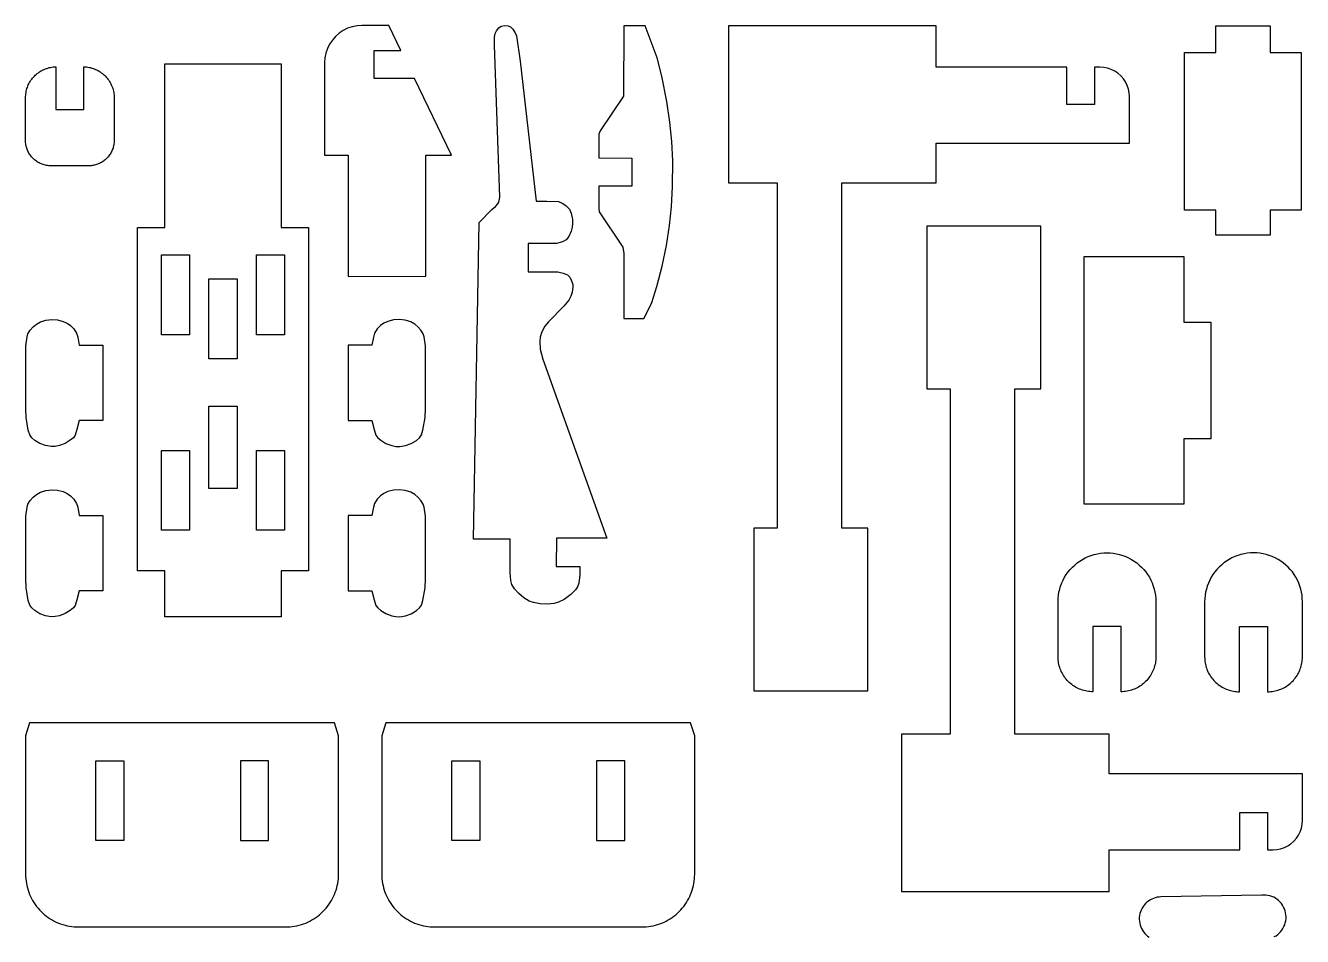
# Model space of a CAD drawing. Header units: millimetres. Extents: x -913 to 55, y -4 to 461.
# Drawn here: x -322.5 to -163.4, y 347.8 to 461.3 of the extents above; entities that cross this region are included whole.
import ezdxf

# ---------------------------------------------------------------- set-up
doc = ezdxf.new("R2010")
doc.units = ezdxf.units.MM
doc.header["$MEASUREMENT"] = 0
doc.layers.add('Inner_Cut', color=10, linetype='Continuous')

msp = doc.modelspace()

# ---------------------------------------------------------------- linework, layer by layer
for points in [[(-279.05, 454.72), (-279.05, 458.22), (-275.71, 458.22), (-277.22, 461.34), (-280.57, 461.34), (-281.18, 461.3), (-281.77, 461.18), (-282.35, 460.99), (-282.89, 460.72), (-283.39, 460.38), (-283.85, 459.99), (-284.25, 459.53), (-284.59, 459.03), (-284.86, 458.49), (-285.06, 457.91), (-285.18, 457.32), (-285.22, 456.72), (-285.22, 445.16), (-282.27, 445.16), (-282.27, 430.06), (-272.59, 430.07), (-272.59, 445.16), (-269.41, 445.16), (-274.02, 454.72)], [(-259.85, 434.15), (-259.86, 430.64), (-256.16, 430.64), (-255.49, 430.46), (-255.15, 430.35), (-254.94, 430.24), (-254.68, 429.96), (-254.44, 429.51), (-254.31, 429.05), (-254.29, 428.7), (-254.37, 428.11), (-254.54, 427.58), (-254.8, 427.1), (-255.39, 426.35), (-257.33, 424.41), (-257.79, 423.86), (-258.15, 423.14), (-258.37, 422.47), (-258.42, 421.98), (-258.34, 420.97), (-258.01, 419.73), (-250.07, 397.4), (-256.34, 397.4), (-256.35, 393.9), (-253.42, 393.89), (-253.42, 392.85), (-253.56, 391.82), (-253.71, 391.34), (-253.97, 390.96), (-254.53, 390.39), (-254.69, 390.26), (-255.37, 389.78), (-256.07, 389.44), (-256.61, 389.29), (-257.46, 389.19), (-258.35, 389.22), (-259.19, 389.38), (-259.72, 389.58), (-260.39, 389.98), (-261.02, 390.5), (-261.56, 391.11), (-261.9, 391.65), (-262.02, 392.12), (-262.09, 393.12), (-262.09, 397.31), (-266.66, 397.3), (-265.98, 436.79), (-264.39, 438.38), (-263.94, 438.78), (-263.62, 439.11), (-263.51, 439.3), (-263.37, 439.94), (-264.03, 458.88), (-264.04, 459.89), (-263.97, 460.36), (-263.8, 460.69), (-263.51, 461.04), (-263.22, 461.24), (-262.78, 461.34), (-262.36, 461.3), (-262.05, 461.17), (-261.76, 460.89), (-261.47, 460.44), (-261.31, 460.04), (-260.87, 456.91), (-258.84, 439.43), (-257.51, 439.42), (-256.07, 439.38), (-255.61, 439.2), (-255.15, 438.9), (-254.72, 438.46), (-254.48, 437.93), (-254.34, 437.15), (-254.33, 436.64), (-254.38, 436.18), (-254.49, 435.71), (-254.78, 435.04), (-255.1, 434.63), (-255.58, 434.35), (-256.31, 434.17)], [(-246.93, 441.31), (-251.07, 441.32), (-251.07, 438.47), (-251.01, 438.09), (-248.04, 433.71), (-247.94, 432.92), (-247.94, 424.81), (-245.43, 424.79), (-244.85, 425.92), (-244.44, 426.8), (-243.81, 428.8), (-243.17, 431.32), (-242.64, 433.92), (-242.25, 436.39), (-242.01, 438.72), (-241.86, 441.26), (-241.83, 444.48), (-241.94, 446.86), (-242.19, 449.27), (-242.59, 451.85), (-243.22, 455.02), (-243.8, 457.3), (-245.27, 461.32), (-247.93, 461.32), (-247.96, 452.52), (-250.89, 448.2), (-251.07, 447.8), (-251.07, 444.85), (-246.92, 444.81)], [(-186.78, 455.65), (-187.21, 455.86), (-187.66, 456.01), (-188.13, 456.11), (-188.61, 456.14), (-189.28, 456.14), (-189.28, 451.48), (-192.75, 451.48), (-192.75, 456.14), (-209.03, 456.14), (-209.03, 461.32), (-234.89, 461.32), (-234.89, 441.72), (-228.82, 441.72), (-228.82, 398.65), (-231.73, 398.65), (-231.73, 378.37), (-217.55, 378.37), (-217.55, 398.65), (-220.78, 398.65), (-220.78, 441.72), (-209.03, 441.72), (-209.03, 446.66), (-184.95, 446.66), (-184.95, 452.48), (-184.98, 452.95), (-185.07, 453.42), (-185.23, 453.88), (-185.44, 454.31), (-185.7, 454.71), (-186.02, 455.06), (-186.38, 455.38)], [(-167.41, 438.3), (-167.41, 435.21), (-174.19, 435.21), (-174.19, 438.3), (-178.07, 438.3), (-178.07, 457.96), (-174.19, 457.96), (-174.19, 461.32), (-167.41, 461.32), (-167.41, 457.96), (-163.53, 457.96), (-163.53, 438.3)], [(-314.6, 443.85), (-319.32, 443.85), (-319.46, 443.85), (-319.59, 443.86), (-319.73, 443.88), (-319.87, 443.9), (-320, 443.92), (-320.14, 443.96), (-320.27, 444), (-320.4, 444.04), (-320.53, 444.09), (-320.65, 444.15), (-320.78, 444.21), (-320.9, 444.27), (-321.02, 444.34), (-321.13, 444.42), (-321.24, 444.5), (-321.35, 444.59), (-321.45, 444.68), (-321.55, 444.78), (-321.65, 444.88), (-321.74, 444.98), (-321.83, 445.09), (-321.91, 445.2), (-321.98, 445.31), (-322.05, 445.43), (-322.12, 445.55), (-322.18, 445.68), (-322.24, 445.8), (-322.29, 445.93), (-322.33, 446.06), (-322.37, 446.19), (-322.4, 446.33), (-322.43, 446.46), (-322.45, 446.6), (-322.47, 446.74), (-322.47, 446.87), (-322.48, 447.01), (-322.48, 452.32), (-322.47, 452.49), (-322.46, 452.65), (-322.45, 452.82), (-322.42, 452.98), (-322.39, 453.15), (-322.35, 453.31), (-322.3, 453.47), (-322.25, 453.63), (-322.19, 453.78), (-322.13, 453.93), (-322.05, 454.08), (-321.98, 454.23), (-321.89, 454.37), (-321.8, 454.51), (-321.7, 454.65), (-321.6, 454.78), (-321.49, 454.9), (-321.38, 455.03), (-321.26, 455.14), (-321.14, 455.25), (-321.01, 455.36), (-320.88, 455.46), (-320.74, 455.55), (-320.6, 455.64), (-320.45, 455.73), (-320.31, 455.8), (-320.16, 455.87), (-320, 455.94), (-319.85, 455.99), (-319.69, 456.04), (-319.53, 456.09), (-319.37, 456.12), (-319.2, 456.15), (-319.04, 456.17), (-318.87, 456.19), (-318.71, 456.2), (-318.71, 450.86), (-315.21, 450.86), (-315.21, 456.2), (-315.04, 456.19), (-314.88, 456.17), (-314.71, 456.15), (-314.55, 456.12), (-314.39, 456.09), (-314.22, 456.04), (-314.07, 455.99), (-313.91, 455.94), (-313.76, 455.87), (-313.61, 455.8), (-313.46, 455.73), (-313.31, 455.64), (-313.17, 455.55), (-313.04, 455.46), (-312.9, 455.36), (-312.78, 455.25), (-312.65, 455.14), (-312.53, 455.03), (-312.42, 454.9), (-312.31, 454.78), (-312.21, 454.65), (-312.11, 454.51), (-312.02, 454.37), (-311.94, 454.23), (-311.86, 454.08), (-311.79, 453.93), (-311.72, 453.78), (-311.66, 453.63), (-311.61, 453.47), (-311.56, 453.31), (-311.52, 453.15), (-311.49, 452.98), (-311.47, 452.82), (-311.45, 452.65), (-311.44, 452.49), (-311.44, 452.32), (-311.44, 447.01), (-311.44, 446.87), (-311.45, 446.74), (-311.47, 446.6), (-311.49, 446.46), (-311.51, 446.33), (-311.55, 446.19), (-311.58, 446.06), (-311.63, 445.93), (-311.68, 445.8), (-311.73, 445.68), (-311.79, 445.55), (-311.86, 445.43), (-311.93, 445.31), (-312.01, 445.2), (-312.09, 445.09), (-312.18, 444.98), (-312.27, 444.88), (-312.36, 444.78), (-312.46, 444.68), (-312.57, 444.59), (-312.67, 444.5), (-312.78, 444.42), (-312.9, 444.35), (-313.02, 444.27), (-313.14, 444.21), (-313.26, 444.15), (-313.39, 444.09), (-313.52, 444.04), (-313.65, 444), (-313.78, 443.96), (-313.91, 443.92), (-314.05, 443.9), (-314.18, 443.88), (-314.32, 443.86), (-314.46, 443.85)], [(-305.14, 456.56), (-290.61, 456.56), (-290.61, 436.14), (-287.24, 436.14), (-287.24, 393.34), (-290.61, 393.34), (-290.61, 387.61), (-305.14, 387.61), (-305.14, 393.34), (-308.51, 393.34), (-308.51, 436.14), (-305.14, 436.14)], [(-165.21, 359.05), (-164.82, 359.32), (-164.46, 359.63), (-164.14, 359.99), (-163.87, 360.39), (-163.66, 360.82), (-163.51, 361.27), (-163.41, 361.74), (-163.38, 362.22), (-163.38, 368.04), (-187.47, 368.04), (-187.47, 372.98), (-199.22, 372.98), (-199.22, 416.05), (-195.99, 416.05), (-195.99, 436.33), (-210.17, 436.33), (-210.17, 416.05), (-207.26, 416.05), (-207.26, 372.98), (-213.33, 372.98), (-213.33, 353.37), (-187.47, 353.37), (-187.47, 358.56), (-171.19, 358.56), (-171.19, 363.22), (-167.72, 363.22), (-167.72, 358.56), (-167.04, 358.56), (-166.57, 358.59), (-166.1, 358.69), (-165.64, 358.84)], [(-174.81, 409.79), (-178.17, 409.79), (-178.17, 401.64), (-190.6, 401.64), (-190.6, 432.52), (-178.17, 432.52), (-178.17, 424.37), (-174.81, 424.37)], [(-320.69, 409.24), (-321.33, 409.61), (-321.71, 409.94), (-321.95, 410.3), (-322.16, 410.88), (-322.42, 412.47), (-322.46, 413.6), (-322.46, 421.41), (-322.29, 422.54), (-322.18, 422.88), (-321.9, 423.34), (-321.52, 423.78), (-321.12, 424.11), (-320.63, 424.38), (-319.95, 424.61), (-319.22, 424.69), (-318.49, 424.65), (-317.79, 424.45), (-317.29, 424.22), (-316.87, 423.92), (-316.46, 423.51), (-316.11, 422.99), (-315.97, 422.5), (-315.8, 421.47), (-312.84, 421.47), (-312.84, 412.08), (-315.8, 412.09), (-316.07, 410.96), (-316.3, 410.27), (-316.52, 409.94), (-316.91, 409.62), (-317.55, 409.24), (-318.26, 408.97), (-318.79, 408.86), (-319.28, 408.85), (-319.98, 408.97)], [(-276.33, 408.86), (-275.83, 408.85), (-275.13, 408.97), (-274.42, 409.24), (-273.78, 409.61), (-273.4, 409.94), (-273.16, 410.3), (-272.96, 410.88), (-272.7, 412.47), (-272.65, 413.6), (-272.65, 421.41), (-272.82, 422.54), (-272.94, 422.88), (-273.22, 423.34), (-273.59, 423.78), (-273.99, 424.11), (-274.48, 424.38), (-275.17, 424.61), (-275.89, 424.69), (-276.62, 424.65), (-277.32, 424.45), (-277.82, 424.22), (-278.25, 423.92), (-278.65, 423.51), (-279, 422.99), (-279.14, 422.5), (-279.32, 421.47), (-282.28, 421.47), (-282.27, 412.08), (-279.32, 412.09), (-279.04, 410.96), (-278.82, 410.27), (-278.59, 409.94), (-278.21, 409.62), (-277.57, 409.24), (-276.86, 408.97)], [(-320.69, 388), (-321.33, 388.38), (-321.71, 388.71), (-321.95, 389.06), (-322.16, 389.64), (-322.42, 391.23), (-322.46, 392.36), (-322.46, 400.18), (-322.29, 401.3), (-322.18, 401.64), (-321.9, 402.11), (-321.52, 402.55), (-321.12, 402.88), (-320.63, 403.14), (-319.95, 403.37), (-319.22, 403.46), (-318.49, 403.41), (-317.79, 403.22), (-317.29, 402.99), (-316.87, 402.69), (-316.46, 402.28), (-316.11, 401.75), (-315.97, 401.27), (-315.8, 400.23), (-312.84, 400.24), (-312.84, 390.84), (-315.8, 390.86), (-316.07, 389.73), (-316.3, 389.04), (-316.52, 388.71), (-316.91, 388.38), (-317.55, 388.01), (-318.26, 387.74), (-318.79, 387.63), (-319.28, 387.61), (-319.98, 387.74)], [(-273.78, 388.38), (-273.4, 388.71), (-273.16, 389.06), (-272.96, 389.64), (-272.7, 391.23), (-272.65, 392.36), (-272.65, 400.18), (-272.82, 401.3), (-272.94, 401.64), (-273.22, 402.11), (-273.59, 402.55), (-273.99, 402.88), (-274.48, 403.14), (-275.17, 403.37), (-275.89, 403.46), (-276.62, 403.41), (-277.32, 403.22), (-277.82, 402.99), (-278.25, 402.69), (-278.65, 402.28), (-279, 401.75), (-279.14, 401.27), (-279.32, 400.23), (-282.28, 400.24), (-282.27, 390.84), (-279.32, 390.86), (-279.04, 389.73), (-278.82, 389.04), (-278.59, 388.71), (-278.21, 388.38), (-277.57, 388.01), (-276.86, 387.74), (-276.33, 387.63), (-275.83, 387.61), (-275.13, 387.74), (-274.42, 388)], [(-181.65, 382.42), (-181.67, 382.23), (-181.69, 382.05), (-181.71, 381.86), (-181.75, 381.67), (-181.8, 381.49), (-181.85, 381.31), (-181.91, 381.13), (-181.98, 380.95), (-182.06, 380.78), (-182.14, 380.61), (-182.23, 380.44), (-182.33, 380.28), (-182.43, 380.12), (-182.55, 379.97), (-182.66, 379.82), (-182.79, 379.68), (-182.92, 379.54), (-183.06, 379.41), (-183.2, 379.29), (-183.35, 379.17), (-183.5, 379.05), (-183.66, 378.95), (-183.82, 378.85), (-183.99, 378.76), (-184.16, 378.68), (-184.33, 378.6), (-184.51, 378.53), (-184.69, 378.47), (-184.87, 378.42), (-185.05, 378.37), (-185.24, 378.34), (-185.42, 378.31), (-185.61, 378.29), (-185.8, 378.27), (-185.99, 378.27), (-185.99, 386.4), (-189.49, 386.4), (-189.49, 378.27), (-189.68, 378.27), (-189.87, 378.29), (-190.06, 378.31), (-190.25, 378.34), (-190.43, 378.37), (-190.62, 378.42), (-190.8, 378.47), (-190.98, 378.53), (-191.15, 378.6), (-191.33, 378.68), (-191.5, 378.76), (-191.66, 378.85), (-191.82, 378.95), (-191.98, 379.05), (-192.13, 379.17), (-192.28, 379.29), (-192.43, 379.41), (-192.56, 379.54), (-192.69, 379.68), (-192.82, 379.82), (-192.94, 379.97), (-193.05, 380.12), (-193.15, 380.28), (-193.25, 380.44), (-193.34, 380.61), (-193.43, 380.78), (-193.5, 380.95), (-193.57, 381.13), (-193.63, 381.31), (-193.69, 381.49), (-193.73, 381.67), (-193.77, 381.86), (-193.8, 382.05), (-193.82, 382.23), (-193.83, 382.42), (-193.83, 382.61), (-193.83, 389.49), (-193.82, 389.89), (-193.78, 390.29), (-193.72, 390.68), (-193.63, 391.07), (-193.51, 391.45), (-193.37, 391.83), (-193.21, 392.19), (-193.02, 392.54), (-192.81, 392.88), (-192.57, 393.2), (-192.32, 393.51), (-192.05, 393.8), (-191.76, 394.07), (-191.45, 394.33), (-191.13, 394.56), (-190.79, 394.77), (-190.44, 394.96), (-190.07, 395.12), (-189.7, 395.26), (-189.32, 395.38), (-188.93, 395.47), (-188.54, 395.53), (-188.14, 395.57), (-187.74, 395.59), (-187.34, 395.57), (-186.95, 395.53), (-186.55, 395.47), (-186.16, 395.38), (-185.78, 395.26), (-185.41, 395.12), (-185.05, 394.96), (-184.69, 394.77), (-184.36, 394.56), (-184.03, 394.33), (-183.72, 394.07), (-183.43, 393.8), (-183.16, 393.51), (-182.91, 393.2), (-182.68, 392.88), (-182.46, 392.54), (-182.28, 392.19), (-182.11, 391.83), (-181.97, 391.45), (-181.86, 391.07), (-181.77, 390.68), (-181.7, 390.29), (-181.66, 389.89), (-181.65, 389.49), (-181.65, 382.61)], [(-163.4, 389.89), (-163.44, 390.29), (-163.5, 390.68), (-163.59, 391.07), (-163.71, 391.45), (-163.85, 391.82), (-164.01, 392.19), (-164.2, 392.54), (-164.41, 392.88), (-164.64, 393.2), (-164.9, 393.51), (-165.17, 393.8), (-165.46, 394.07), (-165.77, 394.33), (-166.09, 394.56), (-166.43, 394.77), (-166.78, 394.96), (-167.14, 395.12), (-167.52, 395.26), (-167.9, 395.38), (-168.29, 395.47), (-168.68, 395.53), (-169.08, 395.57), (-169.48, 395.58), (-169.87, 395.57), (-170.27, 395.53), (-170.66, 395.47), (-171.05, 395.38), (-171.43, 395.26), (-171.81, 395.12), (-172.17, 394.96), (-172.52, 394.77), (-172.86, 394.56), (-173.19, 394.33), (-173.49, 394.07), (-173.78, 393.8), (-174.06, 393.51), (-174.31, 393.2), (-174.54, 392.88), (-174.75, 392.54), (-174.94, 392.19), (-175.11, 391.82), (-175.25, 391.45), (-175.36, 391.07), (-175.45, 390.68), (-175.52, 390.29), (-175.56, 389.89), (-175.57, 389.49), (-175.57, 382.61), (-175.56, 382.42), (-175.55, 382.23), (-175.53, 382.04), (-175.5, 381.86), (-175.47, 381.67), (-175.42, 381.49), (-175.37, 381.3), (-175.31, 381.12), (-175.24, 380.95), (-175.16, 380.77), (-175.08, 380.6), (-174.99, 380.44), (-174.89, 380.28), (-174.78, 380.12), (-174.67, 379.97), (-174.55, 379.82), (-174.43, 379.68), (-174.3, 379.54), (-174.16, 379.41), (-174.02, 379.28), (-173.87, 379.16), (-173.72, 379.05), (-173.56, 378.95), (-173.4, 378.85), (-173.23, 378.76), (-173.06, 378.67), (-172.89, 378.6), (-172.71, 378.53), (-172.53, 378.47), (-172.35, 378.41), (-172.17, 378.37), (-171.98, 378.33), (-171.79, 378.3), (-171.6, 378.28), (-171.42, 378.27), (-171.23, 378.27), (-171.23, 386.4), (-167.73, 386.4), (-167.73, 378.27), (-167.54, 378.27), (-167.35, 378.28), (-167.16, 378.3), (-166.97, 378.33), (-166.79, 378.37), (-166.6, 378.41), (-166.42, 378.47), (-166.24, 378.53), (-166.06, 378.6), (-165.89, 378.67), (-165.72, 378.76), (-165.55, 378.85), (-165.39, 378.95), (-165.24, 379.05), (-165.08, 379.16), (-164.93, 379.28), (-164.79, 379.41), (-164.66, 379.54), (-164.52, 379.68), (-164.4, 379.82), (-164.28, 379.97), (-164.17, 380.12), (-164.06, 380.28), (-163.97, 380.44), (-163.87, 380.6), (-163.79, 380.77), (-163.71, 380.95), (-163.65, 381.12), (-163.58, 381.3), (-163.53, 381.49), (-163.49, 381.67), (-163.45, 381.86), (-163.42, 382.04), (-163.4, 382.23), (-163.39, 382.42), (-163.38, 382.61), (-163.38, 389.49)], [(-283.49, 355.23), (-283.48, 355.49), (-283.48, 372.78), (-283.98, 374.39), (-321.97, 374.39), (-322.47, 372.78), (-322.47, 355.49), (-322.47, 355.23), (-322.45, 354.94), (-322.42, 354.66), (-322.37, 354.37), (-322.32, 354.09), (-322.25, 353.81), (-322.17, 353.53), (-322.07, 353.26), (-321.97, 352.99), (-321.85, 352.73), (-321.72, 352.47), (-321.59, 352.22), (-321.44, 351.97), (-321.27, 351.73), (-321.1, 351.5), (-320.92, 351.28), (-320.73, 351.06), (-320.53, 350.85), (-320.32, 350.65), (-320.11, 350.46), (-319.88, 350.28), (-319.65, 350.11), (-319.41, 349.95), (-319.16, 349.81), (-318.91, 349.67), (-318.65, 349.54), (-318.38, 349.43), (-318.11, 349.32), (-317.84, 349.23), (-317.56, 349.15), (-317.28, 349.09), (-317, 349.03), (-316.71, 348.99), (-316.43, 348.96), (-316.14, 348.94), (-315.89, 348.94), (-290.06, 348.94), (-289.81, 348.94), (-289.52, 348.96), (-289.24, 348.99), (-288.95, 349.03), (-288.67, 349.09), (-288.39, 349.15), (-288.11, 349.23), (-287.84, 349.32), (-287.57, 349.43), (-287.31, 349.54), (-287.05, 349.67), (-286.79, 349.81), (-286.55, 349.95), (-286.31, 350.11), (-286.07, 350.28), (-285.85, 350.46), (-285.63, 350.65), (-285.42, 350.85), (-285.22, 351.06), (-285.03, 351.28), (-284.85, 351.5), (-284.68, 351.73), (-284.52, 351.97), (-284.37, 352.22), (-284.23, 352.47), (-284.1, 352.73), (-283.98, 352.99), (-283.88, 353.26), (-283.79, 353.53), (-283.7, 353.81), (-283.64, 354.09), (-283.58, 354.37), (-283.54, 354.66), (-283.5, 354.94)], [(-278.09, 372.78), (-278.09, 355.49), (-278.09, 355.23), (-278.07, 354.94), (-278.04, 354.66), (-277.99, 354.37), (-277.94, 354.09), (-277.87, 353.81), (-277.79, 353.53), (-277.7, 353.26), (-277.59, 352.99), (-277.47, 352.73), (-277.35, 352.47), (-277.21, 352.22), (-277.06, 351.97), (-276.9, 351.73), (-276.73, 351.5), (-276.54, 351.28), (-276.35, 351.06), (-276.15, 350.85), (-275.94, 350.65), (-275.73, 350.46), (-275.5, 350.28), (-275.27, 350.11), (-275.03, 349.95), (-274.78, 349.81), (-274.53, 349.67), (-274.27, 349.54), (-274, 349.43), (-273.74, 349.32), (-273.46, 349.23), (-273.18, 349.15), (-272.9, 349.09), (-272.62, 349.03), (-272.34, 348.99), (-272.05, 348.96), (-271.76, 348.94), (-271.52, 348.94), (-245.68, 348.94), (-245.43, 348.94), (-245.15, 348.96), (-244.86, 348.99), (-244.57, 349.03), (-244.29, 349.09), (-244.01, 349.15), (-243.73, 349.23), (-243.46, 349.32), (-243.19, 349.43), (-242.93, 349.54), (-242.67, 349.67), (-242.41, 349.81), (-242.17, 349.95), (-241.93, 350.11), (-241.69, 350.28), (-241.47, 350.46), (-241.25, 350.65), (-241.04, 350.85), (-240.84, 351.06), (-240.65, 351.28), (-240.47, 351.5), (-240.3, 351.73), (-240.14, 351.97), (-239.99, 352.22), (-239.85, 352.47), (-239.72, 352.73), (-239.61, 352.99), (-239.5, 353.26), (-239.41, 353.53), (-239.33, 353.81), (-239.26, 354.09), (-239.2, 354.37), (-239.16, 354.66), (-239.13, 354.94), (-239.11, 355.23), (-239.1, 355.49), (-239.1, 372.78), (-239.61, 374.39), (-277.59, 374.39)]]:
    msp.add_lwpolyline(points, close=True)
msp.add_lwpolyline([(-166.89, 347.73), (-166.67, 347.85), (-166.47, 348), (-166.28, 348.17), (-166.1, 348.35), (-165.95, 348.55), (-165.81, 348.76), (-165.69, 348.98), (-165.59, 349.22), (-165.52, 349.46), (-165.46, 349.7), (-165.43, 349.96), (-165.43, 350.21), (-165.44, 350.46), (-165.48, 350.71), (-165.54, 350.95), (-165.63, 351.19), (-165.73, 351.42), (-165.86, 351.64), (-166, 351.85), (-166.17, 352.04), (-166.35, 352.22), (-166.54, 352.38), (-166.75, 352.52), (-166.97, 352.64), (-167.21, 352.74), (-167.45, 352.82), (-167.69, 352.87), (-167.94, 352.91), (-168.19, 352.92), (-168.45, 352.91), (-181.01, 352.69), (-181.25, 352.67), (-181.49, 352.64), (-181.72, 352.58), (-181.95, 352.5), (-182.17, 352.41), (-182.38, 352.29), (-182.58, 352.16), (-182.77, 352.01), (-182.94, 351.85), (-183.1, 351.67), (-183.24, 351.47), (-183.37, 351.27), (-183.48, 351.05), (-183.56, 350.83), (-183.63, 350.6), (-183.68, 350.37), (-183.71, 350.13), (-183.71, 349.89), (-183.7, 349.65), (-183.66, 349.41), (-183.61, 349.18), (-183.53, 348.95), (-183.43, 348.73), (-183.32, 348.52), (-183.19, 348.32), (-183.04, 348.13), (-182.87, 347.96), (-182.69, 347.8), (-182.5, 347.65)])
at = {"layer": 'Inner_Cut'}
for points in [[(-305.55, 432.74), (-302.05, 432.74), (-302.05, 422.78), (-305.55, 422.78)], [(-290.2, 432.74), (-290.2, 422.78), (-293.7, 422.78), (-293.7, 432.74)], [(-299.63, 429.74), (-296.13, 429.74), (-296.13, 419.78), (-299.63, 419.78)], [(-296.13, 403.6), (-299.63, 403.6), (-299.63, 413.88), (-296.13, 413.88)], [(-302.05, 408.35), (-302.05, 398.4), (-305.55, 398.4), (-305.55, 408.35)], [(-290.2, 408.35), (-290.2, 398.4), (-293.7, 398.4), (-293.7, 408.35)], [(-310.24, 369.66), (-310.24, 359.73), (-313.74, 359.73), (-313.74, 369.66)], [(-295.71, 369.66), (-295.71, 359.73), (-292.21, 359.73), (-292.21, 369.66)], [(-265.86, 359.73), (-269.36, 359.73), (-269.36, 369.66), (-265.86, 369.66)], [(-247.83, 369.66), (-251.33, 369.66), (-251.33, 359.73), (-247.83, 359.73)]]:
    msp.add_lwpolyline(points, close=True, dxfattribs=at)

doc.saveas('drawing.dxf')
